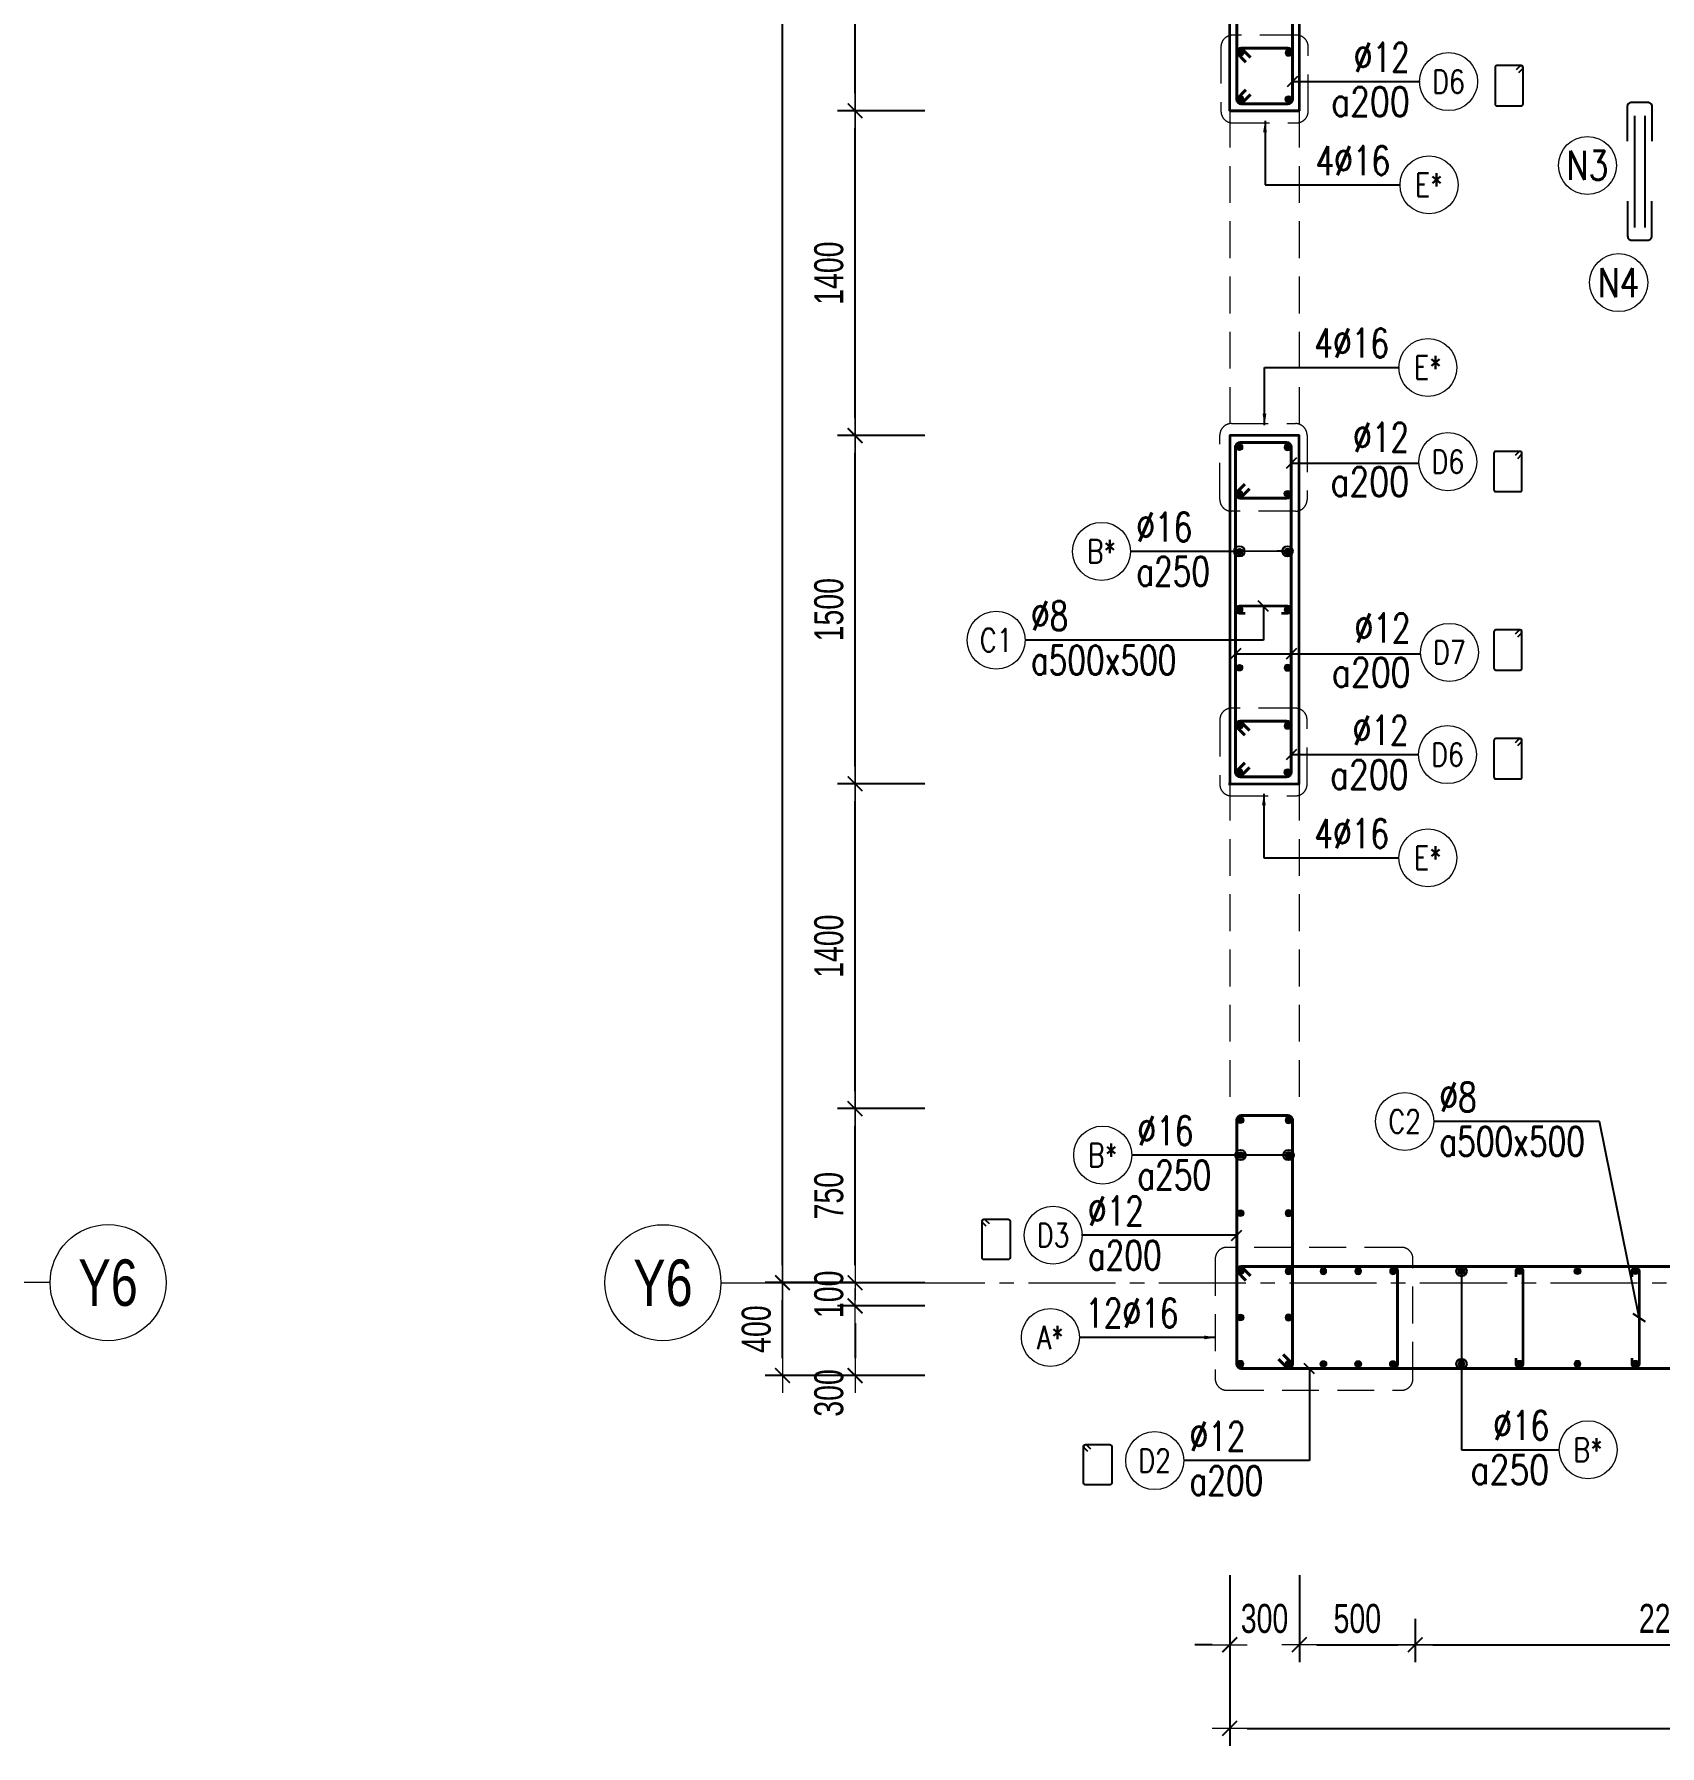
# Model space of a CAD drawing. Header units: millimetres. Extents: x 738475 to 1279438, y -34239 to 156422.
# Drawn here: x 1170235 to 1177240, y 133885 to 141260 of the extents above; entities that cross this region are included whole.
import ezdxf
from ezdxf.enums import TextEntityAlignment as Align

# ---------------------------------------------------------------- set-up
doc = ezdxf.new("R2010")
doc.units = ezdxf.units.MM
doc.header["$MEASUREMENT"] = 0
for name, pattern in [('HIDDEN', [9.525, 6.35, -3.175]), ('HIDDEN2', [4.7625, 3.175, -1.5875]), ('OF_Grid_1$0$CENTER2', [1.125, 0.75, -0.125, 0.125, -0.125])]:
    doc.linetypes.add(name, pattern=pattern)
doc.layers.get('0').update_dxf_attribs({"lineweight": 20})
doc.layers.get('Defpoints').update_dxf_attribs({"color": 151, "lineweight": 9})
doc.layers.add('Hidden', color=9, linetype='HIDDEN')
doc.layers.add('Ligature', color=1, linetype='Continuous')
for name, color, linetype, lineweight in [('KC-LEADER', 153, 'Continuous', 18), ('KC-THEP', 6, 'Continuous', 40), ('NDC_S_BEAM', 3, 'HIDDEN2', 20), ('NDC_S_DIM', 1, 'Continuous', 15), ('NDC_S_HIDDEN', 8, 'HIDDEN2', 13), ('NDC_S_LEADER', 1, 'Continuous', 15), ('NDC_S_REBAR', 4, 'Continuous', 35), ('NDC_S_STIRRUP', 4, 'Continuous', 40), ('NDC_S_VN TEXT', 7, 'Continuous', 20), ('NDC_S_WALL', 6, 'Continuous', 35), ('OF_Grid_1$0$NDC_S_AXIS', 5, 'OF_Grid_1$0$CENTER2', 13), ('OF_Grid_1$0$NDC_S_SYMBOL', 1, 'Continuous', 15), ('OF_Grid_1$0$NDC_S_TEXT SYMBOL', 7, 'Continuous', 20)]:
    doc.layers.add(name, color=color, linetype=linetype, lineweight=lineweight)
doc.styles.add('NDC_ARIAL', font='arial.ttf', dxfattribs={"width": 0.85})
doc.styles.add('NDC_DIM', font='', dxfattribs={"width": 0.75})
doc.styles.add('NDC_EN TXT', font='romans.shx', dxfattribs={"width": 0.8})
doc.styles.add('OF_Grid_1$0$NDC_ANNO', font='', dxfattribs={"width": 0.8})
doc.styles.get('NDC_DIM').set_extended_font_data('Dotum')
doc.styles.get('OF_Grid_1$0$NDC_ANNO').set_extended_font_data('Dotum')
doc.dimstyles.new('NDC_1-50', dxfattribs={"dimscale": 50, "dimtxt": 2.5, "dimasz": 1, "dimexe": 1.5, "dimexo": 0, "dimgap": 0.8, "dimtad": 1, "dimdec": 0, "dimdsep": 46, "dimtxsty": 'NDC_ARIAL', "dimblk": 'DIMMARK', "dimcen": 49999.938995, "dimdle": 1.5, "dimclrd": 1, "dimclre": 1, "dimclrt": 3, "dimadec": 0, "dimazin": 0, "dimtfac": 1, "dimtdec": 0, "dimtix": 1, "dimtmove": 2, "dimatfit": 3, "dimfxl": 1, "dimarcsym": 0})
doc.dimstyles.new('NDC_dim_30', dxfattribs={"dimscale": 30, "dimtxt": 2.5, "dimasz": 1.5, "dimexe": 1.5, "dimexo": 2.5, "dimgap": 1, "dimtad": 1, "dimdec": 0, "dimzin": 0, "dimdsep": 46, "dimtxsty": 'NDC_DIM', "dimblk": 'DIMMARK', "dimcen": 0.09, "dimdle": 1.2, "dimclrd": 1, "dimclre": 1, "dimclrt": 3, "dimadec": 0, "dimazin": 0, "dimtfac": 1, "dimtdec": 0, "dimtix": 1, "dimtofl": 0, "dimtmove": 0, "dimatfit": 3, "dimfxl": 6, "dimfxlon": 1, "dimtolj": 1, "dimtzin": 0, "dimarcsym": 0})
doc.dimstyles.new('NDC_dim_50', dxfattribs={"dimscale": 50, "dimtxt": 2.5, "dimasz": 1.5, "dimexe": 1.5, "dimexo": 2.5, "dimgap": 1, "dimtad": 1, "dimdec": 0, "dimzin": 0, "dimdsep": 46, "dimtxsty": 'NDC_DIM', "dimblk": 'DIMMARK', "dimcen": 0.09, "dimdle": 1.2, "dimclrd": 1, "dimclre": 1, "dimclrt": 3, "dimadec": 0, "dimazin": 0, "dimtfac": 1, "dimtdec": 0, "dimtix": 1, "dimtofl": 0, "dimtmove": 0, "dimatfit": 3, "dimfxl": 6, "dimfxlon": 1, "dimtolj": 1, "dimtzin": 0, "dimarcsym": 0})

# ---------------------------------------------------------------- blocks, each defined once
blk = doc.blocks.new('*U17')
at = {"layer": 'OF_Grid_1$0$NDC_S_SYMBOL'}
blk.add_line((-5, 0), (-9, 0), dxfattribs=at)
blk.add_circle((0, 0), 5, dxfattribs=at)
at = {"layer": 'OF_Grid_1$0$NDC_S_TEXT SYMBOL', "color": 7, "style": 'OF_Grid_1$0$NDC_ANNO', "width": 0.8}
blk.add_attdef('GRID', text='', height=4, rotation=90, dxfattribs=at).set_placement((0, 0), align=Align.MIDDLE)
blk = doc.blocks.new('THEP')
at = {"layer": 'KC-LEADER', "color": 6}
blk.add_circle((0, 0), 14, dxfattribs=at)
at = {"layer": 'KC-THEP'}
for p, q in [((-14, 0), (14, 0)), ((9.9, 9.9), (-9.9, -9.9)), ((-9.9, 9.9), (9.9, -9.9)), ((0, 14), (0, -14))]:
    blk.add_line(p, q, dxfattribs=at)
blk = doc.blocks.new('DIMMARK')
at = {"layer": 'NDC_S_DIM', "color": 1}
blk.add_line((-1.5, 0), (1, 0), dxfattribs=at)
at = {"layer": 'NDC_S_DIM', "color": 2, "const_width": 0.1}
blk.add_lwpolyline([(-0.424, -0.424), (0.424, 0.424)], dxfattribs=at)
blk = doc.blocks.new('*U13')
blk.add_circle((-2.5, 0), 2.5)
at = {"layer": 'NDC_S_VN TEXT', "color": 3, "style": 'NDC_EN TXT', "width": 0.75}
blk.add_attdef('DK1', (0.5, 0.85), '', height=2.5, dxfattribs=at)
at = {"layer": 'NDC_S_VN TEXT', "color": 7, "style": 'NDC_EN TXT', "width": 0.8}
blk.add_attdef('SH2', text='', height=2, dxfattribs=at).set_placement((-2.5, 0), align=Align.MIDDLE)
blk = doc.blocks.new('*U11')
blk.add_circle((-2.5, 0), 2.5)
at = {"layer": 'NDC_S_VN TEXT', "color": 3, "style": 'NDC_EN TXT', "width": 0.75}
for tag, p in [('DK1', (0.5, 0.85)), ('KC1', (0.5, -2.97))]:
    blk.add_attdef(tag, p, '', height=2.5, dxfattribs=at)
at = {"layer": 'NDC_S_VN TEXT', "color": 7, "style": 'NDC_EN TXT', "width": 0.8}
blk.add_attdef('SH2', text='', height=2, dxfattribs=at).set_placement((-2.5, 0), align=Align.MIDDLE)
blk = doc.blocks.new('*U10')
blk.add_circle((2.5, 0), 2.5)
at = {"layer": 'NDC_S_VN TEXT', "color": 3, "style": 'NDC_EN TXT'}
for tag, width, p in [('DK2', 0.75, (-0.85, 0.85)), ('KC2', 0.8, (-0.85, -2.97))]:
    blk.add_attdef(tag, text='', height=2.5, dxfattribs=dict(at, width=width)).set_placement(p, align=Align.RIGHT)
at = {"layer": 'NDC_S_VN TEXT', "color": 7, "style": 'NDC_EN TXT', "width": 0.8}
blk.add_attdef('SH3', text='', height=2, dxfattribs=at).set_placement((2.5, 0), align=Align.MIDDLE)
blk = doc.blocks.new('A$C7BC65A55')
at = {"layer": 'Ligature'}
for p, q in [((-15.2, 372, 0), (-15.2, 38.5, 0)), ((15.2, 372, 0), (15.2, 38.5, 0))]:
    blk.add_line(p, q, dxfattribs=at)
for points in [[(-36.2, 296.5), (-36.2, 400.9, -0.414214), (-24, 413.1), (24, 413.1, -0.414214), (36.2, 400.9), (36.2, 296.5)], [(-36.2, 116.5), (-36.2, 12.2, 0.414214), (-24, 0), (24, 0, 0.414214), (36.2, 12.2), (36.2, 116.5)]]:
    blk.add_lwpolyline(points, format="xyb", dxfattribs=at)
blk = doc.blocks.new('*D196')
at = {"layer": 'Defpoints', "color": 0, "transparency": 16777216}
for p in [(1175687.1, 135980.2), (1175387.1, 135480.2), (1175687.1, 134320.2)]:
    blk.add_point(p, dxfattribs=at)
at = {"layer": 'NDC_S_DIM', "color": 1, "lineweight": -2, "transparency": 16777216}
for p, q in [((1175387.1, 134620.2), (1175387.1, 134245.2)), ((1175687.1, 134620.2), (1175687.1, 134245.2)), ((1175312.1, 134320.2), (1175237.1, 134320.2)), ((1175762.1, 134320.2), (1175837.1, 134320.2))]:
    blk.add_line(p, q, dxfattribs=at)
at = {"layer": 'NDC_S_DIM', "color": 1, "lineweight": -2, "transparency": 16777216, "xscale": 75, "yscale": 75, "zscale": 75}
blk.add_blockref('DIMMARK', (1175387.1, 134320.2), dxfattribs=at)
at = {"layer": 'NDC_S_DIM', "color": 1, "lineweight": -2, "transparency": 16777216, "xscale": 75, "yscale": 75, "zscale": 75, "rotation": 180}
blk.add_blockref('DIMMARK', (1175687.1, 134320.2), dxfattribs=at)
at = {"layer": 'NDC_S_DIM', "color": 3, "transparency": 16777216, "insert": (1175537.1, 134432.8), "char_height": 125, "attachment_point": 5, "style": 'NDC_DIM'}
blk.add_mtext('\\A1;300', dxfattribs=at)
blk = doc.blocks.new('*D197')
at = {"layer": 'Defpoints', "color": 0, "transparency": 16777216}
for p in [(1175687.1, 135980.2), (1176186.8, 134557), (1176186.8, 134320.2)]:
    blk.add_point(p, dxfattribs=at)
at = {"layer": 'NDC_S_DIM', "color": 1, "lineweight": -2, "transparency": 16777216}
for p, q in [((1175687.1, 134620.2), (1175687.1, 134245.2)), ((1176186.8, 134432), (1176186.8, 134245.2)), ((1175762.1, 134320.2), (1176111.8, 134320.2))]:
    blk.add_line(p, q, dxfattribs=at)
at = {"layer": 'NDC_S_DIM', "color": 1, "lineweight": -2, "transparency": 16777216, "xscale": 75, "yscale": 75, "zscale": 75, "rotation": 180}
blk.add_blockref('DIMMARK', (1175687.1, 134320.2), dxfattribs=at)
at = {"layer": 'NDC_S_DIM', "color": 1, "lineweight": -2, "transparency": 16777216, "xscale": 75, "yscale": 75, "zscale": 75}
blk.add_blockref('DIMMARK', (1176186.8, 134320.2), dxfattribs=at)
at = {"layer": 'NDC_S_DIM', "color": 3, "transparency": 16777216, "insert": (1175936.9, 134432.8), "char_height": 125, "attachment_point": 5, "style": 'NDC_DIM'}
blk.add_mtext('\\A1;500', dxfattribs=at)
blk = doc.blocks.new('*D198')
at = {"layer": 'Defpoints', "color": 0, "transparency": 16777216}
for p in [(1178387.1, 135980.2), (1176186.8, 134557), (1178387.1, 134320.2)]:
    blk.add_point(p, dxfattribs=at)
at = {"layer": 'NDC_S_DIM', "color": 1, "lineweight": -2, "transparency": 16777216}
for p, q in [((1178387.1, 134620.2), (1178387.1, 134245.2)), ((1176186.8, 134432), (1176186.8, 134245.2)), ((1176261.8, 134320.2), (1178312.1, 134320.2))]:
    blk.add_line(p, q, dxfattribs=at)
at = {"layer": 'NDC_S_DIM', "color": 1, "lineweight": -2, "transparency": 16777216, "xscale": 75, "yscale": 75, "zscale": 75, "rotation": 180}
blk.add_blockref('DIMMARK', (1176186.8, 134320.2), dxfattribs=at)
at = {"layer": 'NDC_S_DIM', "color": 1, "lineweight": -2, "transparency": 16777216, "xscale": 75, "yscale": 75, "zscale": 75}
blk.add_blockref('DIMMARK', (1178387.1, 134320.2), dxfattribs=at)
at = {"layer": 'NDC_S_DIM', "color": 3, "transparency": 16777216, "insert": (1177286.9, 134432.8), "char_height": 125, "attachment_point": 5, "style": 'NDC_DIM'}
blk.add_mtext('\\A1;2200', dxfattribs=at)
blk = doc.blocks.new('*D188')
at = {"layer": 'Defpoints', "color": 0, "transparency": 16777216}
for p in [(1175387.1, 135480.2), (1181687.1, 135480.2), (1181687.1, 133959.9)]:
    blk.add_point(p, dxfattribs=at)
at = {"layer": 'NDC_S_DIM', "color": 1, "lineweight": -2, "transparency": 16777216}
for p, q in [((1175387.1, 134259.9), (1175387.1, 133884.9)), ((1181687.1, 134259.9), (1181687.1, 133884.9)), ((1175462.1, 133959.9), (1181612.1, 133959.9))]:
    blk.add_line(p, q, dxfattribs=at)
at = {"layer": 'NDC_S_DIM', "color": 1, "lineweight": -2, "transparency": 16777216, "xscale": 75, "yscale": 75, "zscale": 75, "rotation": 180}
blk.add_blockref('DIMMARK', (1175387.1, 133959.9), dxfattribs=at)
at = {"layer": 'NDC_S_DIM', "color": 1, "lineweight": -2, "transparency": 16777216, "xscale": 75, "yscale": 75, "zscale": 75}
blk.add_blockref('DIMMARK', (1181687.1, 133959.9), dxfattribs=at)
at = {"layer": 'NDC_S_DIM', "color": 3, "transparency": 16777216, "insert": (1178537.1, 134072.5), "char_height": 125, "attachment_point": 5, "style": 'NDC_DIM'}
blk.add_mtext('\\A1;6300', dxfattribs=at)
blk = doc.blocks.new('*U9')
blk.add_circle((2.5, 0), 2.5)
at = {"layer": 'NDC_S_VN TEXT', "color": 3, "style": 'NDC_EN TXT', "width": 0.75}
blk.add_attdef('DK2', text='', height=2.5, dxfattribs=at).set_placement((-0.85, 0.85), align=Align.RIGHT)
at = {"layer": 'NDC_S_VN TEXT', "color": 7, "style": 'NDC_EN TXT', "width": 0.8}
blk.add_attdef('SH3', text='', height=2, dxfattribs=at).set_placement((2.5, 0), align=Align.MIDDLE)
blk = doc.blocks.new('*U15')
at = {"layer": 'OF_Grid_1$0$NDC_S_SYMBOL'}
blk.add_line((5, 0), (9, 0), dxfattribs=at)
blk.add_circle((0, 0), 5, dxfattribs=at)
at = {"layer": 'OF_Grid_1$0$NDC_S_TEXT SYMBOL', "color": 7, "style": 'OF_Grid_1$0$NDC_ANNO', "width": 0.8}
blk.add_attdef('GRID', text='', height=4, rotation=270, dxfattribs=at).set_placement((0, 0), align=Align.MIDDLE)
blk = doc.blocks.new('*D156')
at = {"layer": 'Defpoints', "color": 0, "ltscale": 200, "transparency": 16777216}
for p in [(1176125.7, 135880.2), (1173772.5, 135780.2), (1175687.1, 135780.2)]:
    blk.add_point(p, dxfattribs=at)
at = {"layer": 'NDC_S_DIM', "color": 1, "lineweight": -2, "ltscale": 200, "transparency": 16777216}
for p, q in [((1173772.5, 135955.2), (1173772.5, 136030.2)), ((1174072.5, 135880.2), (1173697.5, 135880.2)), ((1174072.5, 135780.2), (1173697.5, 135780.2)), ((1173772.5, 135705.2), (1173772.5, 135630.2))]:
    blk.add_line(p, q, dxfattribs=at)
at = {"layer": 'NDC_S_DIM', "color": 1, "lineweight": -2, "ltscale": 200, "transparency": 16777216, "xscale": 75, "yscale": 75, "zscale": 75}
for p, rotation in [((1173772.5, 135880.2), 270), ((1173772.5, 135780.2), 90)]:
    blk.add_blockref('DIMMARK', p, dxfattribs=dict(at, rotation=rotation))
at = {"layer": 'NDC_S_DIM', "color": 3, "ltscale": 200, "transparency": 16777216, "insert": (1173659.9, 135830.2), "char_height": 125, "attachment_point": 5, "rotation": 90, "style": 'NDC_DIM'}
blk.add_mtext('\\A1;100', dxfattribs=at)
blk = doc.blocks.new('*D157')
at = {"layer": 'Defpoints', "color": 0, "ltscale": 200, "transparency": 16777216}
for p in [(1175687.1, 135780.2), (1173772.5, 135480.2), (1175449.1, 135480.2)]:
    blk.add_point(p, dxfattribs=at)
at = {"layer": 'NDC_S_DIM', "color": 1, "lineweight": -2, "ltscale": 200, "transparency": 16777216}
for p, q in [((1174072.5, 135780.2), (1173697.5, 135780.2)), ((1173772.5, 135705.2), (1173772.5, 135555.2)), ((1174072.5, 135480.2), (1173697.5, 135480.2))]:
    blk.add_line(p, q, dxfattribs=at)
at = {"layer": 'NDC_S_DIM', "color": 1, "lineweight": -2, "ltscale": 200, "transparency": 16777216, "xscale": 75, "yscale": 75, "zscale": 75}
for p, rotation in [((1173772.5, 135780.2), 90), ((1173772.5, 135480.2), 270)]:
    blk.add_blockref('DIMMARK', p, dxfattribs=dict(at, rotation=rotation))
at = {"layer": 'NDC_S_DIM', "color": 3, "ltscale": 200, "transparency": 16777216, "insert": (1173659.9, 135405.2), "char_height": 125, "attachment_point": 5, "rotation": 90, "style": 'NDC_DIM'}
blk.add_mtext('\\A1;300', dxfattribs=at)
blk = doc.blocks.new('*D158')
at = {"layer": 'Defpoints', "color": 0, "ltscale": 200, "transparency": 16777216}
for p in [(1173459.9, 135880.4), (1175501, 135880.4), (1175469.3, 135480.2)]:
    blk.add_point(p, dxfattribs=at)
at = {"layer": 'NDC_S_DIM', "color": 1, "lineweight": -2, "ltscale": 200, "transparency": 16777216}
for p, q in [((1173759.9, 135880.4), (1173384.9, 135880.4)), ((1173459.9, 135555.2), (1173459.9, 135805.4)), ((1173759.9, 135480.2), (1173384.9, 135480.2))]:
    blk.add_line(p, q, dxfattribs=at)
at = {"layer": 'NDC_S_DIM', "color": 1, "lineweight": -2, "ltscale": 200, "transparency": 16777216, "xscale": 75, "yscale": 75, "zscale": 75}
for p, rotation in [((1173459.9, 135880.4), 90), ((1173459.9, 135480.2), 270)]:
    blk.add_blockref('DIMMARK', p, dxfattribs=dict(at, rotation=rotation))
at = {"layer": 'NDC_S_DIM', "color": 3, "ltscale": 200, "transparency": 16777216, "insert": (1173347.3, 135680.3), "char_height": 125, "attachment_point": 5, "rotation": 90, "style": 'NDC_DIM'}
blk.add_mtext('\\A1;400', dxfattribs=at)
blk = doc.blocks.new('*D159')
at = {"layer": 'Defpoints', "color": 0, "ltscale": 200, "transparency": 16777216}
for p in [(1173459.9, 147480.2), (1175500.9, 147480.2), (1175501, 135880.4)]:
    blk.add_point(p, dxfattribs=at)
at = {"layer": 'NDC_S_DIM', "color": 1, "lineweight": -2, "ltscale": 200, "transparency": 16777216}
for p, q in [((1173759.9, 147480.2), (1173384.9, 147480.2)), ((1173459.9, 135955.4), (1173459.9, 147405.2)), ((1173759.9, 135880.4), (1173384.9, 135880.4))]:
    blk.add_line(p, q, dxfattribs=at)
at = {"layer": 'NDC_S_DIM', "color": 1, "lineweight": -2, "ltscale": 200, "transparency": 16777216, "xscale": 75, "yscale": 75, "zscale": 75}
for p, rotation in [((1173459.9, 147480.2), 90), ((1173459.9, 135880.4), 270)]:
    blk.add_blockref('DIMMARK', p, dxfattribs=dict(at, rotation=rotation))
at = {"layer": 'NDC_S_DIM', "color": 3, "ltscale": 200, "transparency": 16777216, "insert": (1173347.3, 141680.3), "char_height": 125, "attachment_point": 5, "rotation": 90, "style": 'NDC_DIM'}
blk.add_mtext('\\A1;11600', dxfattribs=at)
blk = doc.blocks.new('*D169')
at = {"layer": 'Defpoints', "color": 0, "ltscale": 200, "transparency": 16777216}
for p in [(1173772.5, 136630.2), (1175687.1, 136630.2), (1176125.7, 135880.2)]:
    blk.add_point(p, dxfattribs=at)
at = {"layer": 'NDC_S_DIM', "color": 1, "lineweight": -2, "ltscale": 200, "transparency": 16777216}
for p, q in [((1174072.5, 136630.2), (1173697.5, 136630.2)), ((1173772.5, 135955.2), (1173772.5, 136555.2)), ((1174072.5, 135880.2), (1173697.5, 135880.2))]:
    blk.add_line(p, q, dxfattribs=at)
at = {"layer": 'NDC_S_DIM', "color": 1, "lineweight": -2, "ltscale": 200, "transparency": 16777216, "xscale": 75, "yscale": 75, "zscale": 75}
for p, rotation in [((1173772.5, 136630.2), 90), ((1173772.5, 135880.2), 270)]:
    blk.add_blockref('DIMMARK', p, dxfattribs=dict(at, rotation=rotation))
at = {"layer": 'NDC_S_DIM', "color": 3, "ltscale": 200, "transparency": 16777216, "insert": (1173659.9, 136255.2), "char_height": 125, "attachment_point": 5, "rotation": 90, "style": 'NDC_DIM'}
blk.add_mtext('\\A1;750', dxfattribs=at)
blk = doc.blocks.new('*D170')
at = {"layer": 'Defpoints', "color": 0, "ltscale": 200, "transparency": 16777216}
for p in [(1173772.5, 138030.2), (1175687.1, 138030.2), (1175687.1, 136630.2)]:
    blk.add_point(p, dxfattribs=at)
at = {"layer": 'NDC_S_DIM', "color": 1, "lineweight": -2, "ltscale": 200, "transparency": 16777216}
for p, q in [((1174072.5, 138030.2), (1173697.5, 138030.2)), ((1173772.5, 136705.2), (1173772.5, 137955.2)), ((1174072.5, 136630.2), (1173697.5, 136630.2))]:
    blk.add_line(p, q, dxfattribs=at)
at = {"layer": 'NDC_S_DIM', "color": 1, "lineweight": -2, "ltscale": 200, "transparency": 16777216, "xscale": 75, "yscale": 75, "zscale": 75}
for p, rotation in [((1173772.5, 138030.2), 90), ((1173772.5, 136630.2), 270)]:
    blk.add_blockref('DIMMARK', p, dxfattribs=dict(at, rotation=rotation))
at = {"layer": 'NDC_S_DIM', "color": 3, "ltscale": 200, "transparency": 16777216, "insert": (1173659.9, 137330.2), "char_height": 125, "attachment_point": 5, "rotation": 90, "style": 'NDC_DIM'}
blk.add_mtext('\\A1;1400', dxfattribs=at)
blk = doc.blocks.new('*D171')
at = {"layer": 'Defpoints', "color": 0, "ltscale": 200, "transparency": 16777216}
for p in [(1173772.5, 139530.4), (1175659.2, 139530.4), (1175687.1, 138030.2)]:
    blk.add_point(p, dxfattribs=at)
at = {"layer": 'NDC_S_DIM', "color": 1, "lineweight": -2, "ltscale": 200, "transparency": 16777216}
for p, q in [((1174072.5, 139530.4), (1173697.5, 139530.4)), ((1173772.5, 138105.2), (1173772.5, 139455.4)), ((1174072.5, 138030.2), (1173697.5, 138030.2))]:
    blk.add_line(p, q, dxfattribs=at)
at = {"layer": 'NDC_S_DIM', "color": 1, "lineweight": -2, "ltscale": 200, "transparency": 16777216, "xscale": 75, "yscale": 75, "zscale": 75}
for p, rotation in [((1173772.5, 139530.4), 90), ((1173772.5, 138030.2), 270)]:
    blk.add_blockref('DIMMARK', p, dxfattribs=dict(at, rotation=rotation))
at = {"layer": 'NDC_S_DIM', "color": 3, "ltscale": 200, "transparency": 16777216, "insert": (1173659.9, 138780.3), "char_height": 125, "attachment_point": 5, "rotation": 90, "style": 'NDC_DIM'}
blk.add_mtext('\\A1;1500', dxfattribs=at)
blk = doc.blocks.new('*D172')
at = {"layer": 'Defpoints', "color": 0, "ltscale": 200, "transparency": 16777216}
for p in [(1173772.5, 140930.2), (1175659.2, 140930.2), (1175659.2, 139530.4)]:
    blk.add_point(p, dxfattribs=at)
at = {"layer": 'NDC_S_DIM', "color": 1, "lineweight": -2, "ltscale": 200, "transparency": 16777216}
for p, q in [((1174072.5, 140930.2), (1173697.5, 140930.2)), ((1173772.5, 139605.4), (1173772.5, 140855.2)), ((1174072.5, 139530.4), (1173697.5, 139530.4))]:
    blk.add_line(p, q, dxfattribs=at)
at = {"layer": 'NDC_S_DIM', "color": 1, "lineweight": -2, "ltscale": 200, "transparency": 16777216, "xscale": 75, "yscale": 75, "zscale": 75}
for p, rotation in [((1173772.5, 140930.2), 90), ((1173772.5, 139530.4), 270)]:
    blk.add_blockref('DIMMARK', p, dxfattribs=dict(at, rotation=rotation))
at = {"layer": 'NDC_S_DIM', "color": 3, "ltscale": 200, "transparency": 16777216, "insert": (1173659.9, 140230.3), "char_height": 125, "attachment_point": 5, "rotation": 90, "style": 'NDC_DIM'}
blk.add_mtext('\\A1;1400', dxfattribs=at)
blk = doc.blocks.new('*D173')
at = {"layer": 'Defpoints', "color": 0, "ltscale": 200, "transparency": 16777216}
for p in [(1173772.5, 142430.2), (1175659.2, 142430.2), (1175659.2, 140930.2)]:
    blk.add_point(p, dxfattribs=at)
at = {"layer": 'NDC_S_DIM', "color": 1, "lineweight": -2, "ltscale": 200, "transparency": 16777216}
for p, q in [((1174072.5, 142430.2), (1173697.5, 142430.2)), ((1173772.5, 141005.2), (1173772.5, 142355.2)), ((1174072.5, 140930.2), (1173697.5, 140930.2))]:
    blk.add_line(p, q, dxfattribs=at)
at = {"layer": 'NDC_S_DIM', "color": 1, "lineweight": -2, "ltscale": 200, "transparency": 16777216, "xscale": 75, "yscale": 75, "zscale": 75}
for p, rotation in [((1173772.5, 142430.2), 90), ((1173772.5, 140930.2), 270)]:
    blk.add_blockref('DIMMARK', p, dxfattribs=dict(at, rotation=rotation))
at = {"layer": 'NDC_S_DIM', "color": 3, "ltscale": 200, "transparency": 16777216, "insert": (1173659.9, 141680.2), "char_height": 125, "attachment_point": 5, "rotation": 90, "style": 'NDC_DIM'}
blk.add_mtext('\\A1;1500', dxfattribs=at)

msp = doc.modelspace()

# ---------------------------------------------------------------- linework, layer by layer
for centre in [(1176928.752, 140694.528), (1177063.2, 140189.525)]:
    msp.add_circle(centre, 125)
at = {"layer": 'Ligature'}
for points in [[(1176633.056, 141094.658), (1176649.022, 141110.624, 0.66817864), (1176643.248, 141124.563), (1176538.62, 141124.563, 0.41421356), (1176530.455, 141116.398), (1176530.455, 140959.29, 0.41421356), (1176538.62, 140951.125), (1176643.249, 140951.125, 0.41421356), (1176651.413, 140959.29), (1176651.413, 141116.398, 0.66817864), (1176637.475, 141122.171), (1176621.509, 141106.205)], [(1176628.225, 139432.383), (1176644.191, 139448.349, 0.66817864), (1176638.418, 139462.287), (1176533.789, 139462.287, 0.41421356), (1176525.624, 139454.122), (1176525.624, 139297.015, 0.41421356), (1176533.789, 139288.85), (1176638.418, 139288.85, 0.41421356), (1176646.583, 139297.015), (1176646.582, 139454.122, 0.66817864), (1176632.644, 139459.896), (1176616.678, 139443.93)], [(1176628.197, 138663.234), (1176644.163, 138679.2, 0.66817864), (1176638.39, 138693.138), (1176533.761, 138693.138, 0.41421356), (1176525.596, 138684.974), (1176525.596, 138527.866, 0.41421356), (1176533.761, 138519.701), (1176638.39, 138519.701, 0.41421356), (1176646.554, 138527.866), (1176646.554, 138684.974, 0.66817864), (1176632.616, 138690.747), (1176616.65, 138674.781)], [(1176628.197, 138194.659), (1176644.163, 138210.624, 0.66817864), (1176638.39, 138224.563), (1176533.761, 138224.563, 0.41421356), (1176525.596, 138216.398), (1176525.596, 138059.29, 0.41421356), (1176533.761, 138051.125), (1176638.39, 138051.125, 0.41421356), (1176646.554, 138059.29), (1176646.554, 138216.398, 0.66817864), (1176632.616, 138222.171), (1176616.65, 138206.205)], [(1174338.19, 136123.779), (1174322.224, 136139.745, -0.66817864), (1174327.998, 136153.683), (1174432.626, 136153.683, -0.41421356), (1174440.791, 136145.518), (1174440.791, 135988.41, -0.41421356), (1174432.626, 135980.246), (1174327.998, 135980.246, -0.41421356), (1174319.833, 135988.41), (1174319.833, 136145.518, -0.66817864), (1174333.771, 136151.291), (1174349.737, 136135.326)], [(1174776.002, 135152.613), (1174760.036, 135168.579, -0.66817864), (1174765.81, 135182.517), (1174870.439, 135182.517, -0.41421356), (1174878.603, 135174.352), (1174878.603, 135017.245, -0.41421356), (1174870.439, 135009.08), (1174765.81, 135009.08, -0.41421356), (1174757.645, 135017.245), (1174757.645, 135174.352, -0.66817864), (1174771.583, 135180.126), (1174787.549, 135164.16)]]:
    msp.add_lwpolyline(points, format="xyb", dxfattribs=at)
at = {"layer": 'NDC_S_BEAM', "ltscale": 50}
for p, q in [((1175387.051, 140930.175), (1175387.051, 139530.175)), ((1175687.051, 140930.175), (1175687.051, 139530.175)), ((1175387.051, 138030.175), (1175387.051, 136630.175)), ((1175687.051, 138030.175), (1175687.051, 136630.175))]:
    msp.add_line(p, q, dxfattribs=at)
at = {"layer": 'NDC_S_HIDDEN', "ltscale": 50}
for points in [[(1175399.415, 140878.115), (1175675.258, 140878.115, 0.41421356), (1175725.258, 140928.115), (1175725.258, 141205.665, 0.41421356), (1175675.258, 141255.665), (1175399.415, 141255.665, 0.41421356), (1175349.415, 141205.665), (1175349.415, 140928.115, 0.41421356)], [(1175394.556, 139582.234), (1175670.399, 139582.234, -0.41421356), (1175720.399, 139532.234), (1175720.399, 139254.685, -0.41421356), (1175670.399, 139204.685), (1175394.556, 139204.685, -0.41421356), (1175344.556, 139254.685), (1175344.556, 139532.234, -0.41421356)], [(1175394.556, 137978.115), (1175670.399, 137978.115, 0.41421356), (1175720.399, 138028.115), (1175720.399, 138305.665, 0.41421356), (1175670.399, 138355.665), (1175394.556, 138355.665, 0.41421356), (1175344.556, 138305.665), (1175344.556, 138028.115, 0.41421356)], [(1175374.681, 135416.774), (1176126.892, 135416.774, 0.41421356), (1176176.892, 135466.774), (1176176.892, 135982.581, 0.41421356), (1176126.892, 136032.581), (1175374.681, 136032.581, 0.41421356), (1175324.681, 135982.581), (1175324.681, 135466.774, 0.41421356)]]:
    msp.add_lwpolyline(points, format="xyb", close=True, dxfattribs=at)
at = {"layer": 'NDC_S_REBAR'}
for points in [[(1175610.704, 138765.175), (1175635.704, 138765.175, 1), (1175635.704, 138795.175), (1175428.68, 138795.175, 1), (1175428.68, 138765.175), (1175453.68, 138765.175)], [(1176620.848, 135905.175), (1176620.848, 135930.175, -1), (1176650.848, 135930.175), (1176650.848, 135530.175, -1), (1176620.848, 135530.175), (1176620.848, 135555.175)], [(1177120.848, 135905.175), (1177120.848, 135930.175, -1), (1177150.848, 135930.175), (1177150.848, 135530.175, -1), (1177120.848, 135530.175), (1177120.848, 135555.175)]]:
    msp.add_lwpolyline(points, format="xyb", dxfattribs=at)
at = {"layer": 'NDC_S_STIRRUP'}
for points in [[(1175457.051, 141020.175), (1175417.051, 140980.175, 0.41421356), (1175437.051, 140960.175), (1175637.051, 140960.175, 0.41421356), (1175657.051, 140980.175), (1175657.051, 142380.175, 0.41421356), (1175637.051, 142400.175), (1175437.051, 142400.175, 0.41421356), (1175417.051, 142380.175), (1175417.051, 140980.175, 0.41421356), (1175437.051, 140960.175), (1175477.051, 141000.175)], [(1175457.051, 141139.638), (1175417.051, 141179.638, -0.41421356), (1175437.051, 141199.638), (1175637.051, 141199.638, -0.41421356), (1175657.051, 141179.638), (1175657.051, 140980.175, -0.41421356), (1175637.051, 140960.175), (1175437.051, 140960.175, -0.41421356), (1175417.051, 140980.175), (1175417.051, 141179.638, -0.41421356), (1175437.051, 141199.638), (1175477.051, 141159.638)], [(1175452.192, 138120.175), (1175412.192, 138080.175, 0.41421356), (1175432.192, 138060.175), (1175632.192, 138060.175, 0.41421356), (1175652.192, 138080.175), (1175652.192, 139480.175, 0.41421356), (1175632.192, 139500.175), (1175432.192, 139500.175, 0.41421356), (1175412.192, 139480.175), (1175412.192, 138080.175, 0.41421356), (1175432.192, 138060.175), (1175472.192, 138100.175)], [(1175452.192, 139320.712), (1175412.192, 139280.712, 0.41421356), (1175432.192, 139260.712), (1175632.192, 139260.712, 0.41421356), (1175652.192, 139280.712), (1175652.192, 139480.175, 0.41421356), (1175632.192, 139500.175), (1175432.192, 139500.175, 0.41421356), (1175412.192, 139480.175), (1175412.192, 139280.712, 0.41421356), (1175432.192, 139260.712), (1175472.192, 139300.712)], [(1175452.192, 138239.638), (1175412.192, 138279.638, -0.41421356), (1175432.192, 138299.638), (1175632.192, 138299.638, -0.41421356), (1175652.192, 138279.638), (1175652.192, 138080.175, -0.41421356), (1175632.192, 138060.175), (1175432.192, 138060.175, -0.41421356), (1175412.192, 138080.175), (1175412.192, 138279.638, -0.41421356), (1175432.192, 138299.638), (1175472.192, 138259.638)], [(1175617.051, 135570.175), (1175657.051, 135530.175, -0.41421356), (1175637.051, 135510.175), (1175437.051, 135510.175, -0.41421356), (1175417.051, 135530.175), (1175417.051, 136580.175, -0.41421356), (1175437.051, 136600.175), (1175637.051, 136600.175, -0.41421356), (1175657.051, 136580.175), (1175657.051, 135530.175, -0.41421356), (1175637.051, 135510.175), (1175597.051, 135550.175)], [(1181597.051, 135910.175), (1181637.051, 135950.175, -0.41421356), (1181657.051, 135930.175), (1181657.051, 135530.175, -0.41421356), (1181637.051, 135510.175), (1175437.051, 135510.175, -0.41421356), (1175417.051, 135530.175), (1175417.051, 135930.175, -0.41421356), (1175437.051, 135950.175), (1181637.051, 135950.175, -0.41421356), (1181657.051, 135930.175), (1181617.051, 135890.175)], [(1175477.051, 135910.175), (1175437.051, 135950.175, 0.41421356), (1175417.051, 135930.175), (1175417.051, 135530.175, 0.41421356), (1175437.051, 135510.175), (1176090.563, 135510.175, 0.41421356), (1176110.563, 135530.175), (1176110.563, 135930.175, 0.41421356), (1176090.563, 135950.175), (1175437.051, 135950.175, 0.41421356), (1175417.051, 135930.175), (1175457.051, 135890.175)]]:
    msp.add_lwpolyline(points, format="xyb", dxfattribs=at)
at = {"layer": 'NDC_S_WALL'}
for p, q in [((1175387.051, 140930.175), (1175687.051, 140930.175)), ((1175382.192, 138030.175), (1175682.192, 138030.175))]:
    msp.add_line(p, q, dxfattribs=at)
at = {"layer": 'NDC_S_WALL', "ltscale": 200}
msp.add_lwpolyline([(1175687.051, 146730.175, 0, 0, 0), (1175687.051, 147380.175, 0, 0, 0), (1178387.051, 147380.175, 0, 0, 0), (1178387.051, 135980.175, 0, 0, 0), (1175687.051, 135980.175, 0, 0, 0), (1175687.051, 136630.175, 0, 0, 0), (1175387.051, 136630.175, 0, 0, 0), (1175387.051, 135480.175, 0, 0, 0), (1181687.051, 135480.175, 0.5, 0.5, 0), (1181687.051, 135480.175, 0, 0, 0), (1181687.051, 136630.175, 0, 0, 0), (1181387.051, 136630.175, 0, 0, 0), (1181387.051, 135980.175, 0.5, 0.5, 0), (1181387.051, 135980.175, 0, 0, 0), (1178687.051, 135980.175, 0, 0, 0), (1178687.051, 147380.175, 0, 0, 0), (1181387.051, 147380.175, 0.5, 0.5, 0), (1181387.051, 147380.175, 0, 0, 0), (1181387.051, 146730.175, 0, 0, 0), (1181687.051, 146730.175, 0, 0, 0), (1181687.051, 147880.175, 0.5, 0.5, 0), (1181687.051, 147880.175, 0, 0, 0), (1175387.051, 147880.175, 0, 0, 0), (1175387.051, 146730.175, 0, 0, 0)], format="xyseb", dxfattribs=at)
for points in [[(1175687.051, 140930.175), (1175387.051, 140930.175), (1175387.051, 142430.175), (1175687.051, 142430.175), (1175687.051, 140930.175)], [(1175387.051, 138030.175), (1175687.051, 138030.175), (1175687.051, 139530.175), (1175387.051, 139530.175), (1175387.051, 138030.175)]]:
    msp.add_lwpolyline(points, dxfattribs=at)
at = {"layer": 'OF_Grid_1$0$NDC_S_AXIS', "ltscale": 500}
msp.add_line((1173394.568, 135880.175), (1183415.956, 135880.175), dxfattribs=at)

# ---------------------------------------------------------------- block references
at = {"layer": 'Hidden', "xscale": 1.44, "yscale": 1.44, "zscale": 1.44}
msp.add_blockref('A$C7BC65A55', (1177153.832, 140372.247, 0.03), dxfattribs=at)
at = {"layer": 'KC-THEP'}
for p, rotation in [((1175433.539, 141180.175), 189.6685644363809), ((1175640.563, 140980.175), 9.668564436380946), ((1175428.68, 139480.175), 189.6685644363809), ((1175635.704, 139280.175), 9.668564436380926), ((1175428.68, 139030.175), 189.6685644363809), ((1175428.68, 138780.175), 189.6685644363809), ((1175428.68, 138530.175), 189.6685644363809), ((1175428.68, 138280.175), 189.6685644363809), ((1175635.704, 138080.175), 9.668564436380946), ((1175433.539, 136580.175), 189.6685644363809), ((1175433.539, 136430.175), 189.6685644363809), ((1175433.539, 136180.175), 189.6685644363809), ((1175433.539, 135930.175), 189.6685644363809), ((1176385.848, 135930.175), 189.6685644363809), ((1176635.848, 135930.175), 189.6685644363809), ((1176885.848, 135930.175), 189.6685644363809), ((1177135.848, 135930.175), 189.6685644363809), ((1175433.539, 135730.029), 189.6685644363809), ((1175640.563, 135530.175), 9.66856443638095), ((1175790.563, 135530.175), 9.66856443638095), ((1175940.563, 135530.175), 9.66856443638095), ((1176090.563, 135530.175), 9.66856443638095)]:
    msp.add_blockref('THEP', p, dxfattribs=dict(at, rotation=rotation))
at = {"layer": 'KC-THEP', "xscale": -1}
for p, rotation in [((1175640.563, 141180.175), 170.331435563619), ((1175433.539, 140980.175), 350.3314355636191), ((1175635.704, 139480.175), 170.331435563619), ((1175428.68, 139280.175), 350.3314355636191), ((1175635.704, 139030.175), 170.331435563619), ((1175635.704, 138780.175), 170.331435563619), ((1175635.704, 138530.175), 170.331435563619), ((1175635.704, 138280.175), 170.331435563619), ((1175428.68, 138080.175), 350.3314355636191), ((1175640.563, 136580.175), 170.331435563619), ((1175640.563, 136430.175), 170.331435563619), ((1175640.563, 136180.175), 170.331435563619), ((1175640.563, 135930.175), 170.331435563619), ((1175790.563, 135930.175), 170.331435563619), ((1175940.563, 135930.175), 170.331435563619), ((1176090.563, 135930.175), 170.331435563619), ((1175640.563, 135730.029), 170.331435563619), ((1175433.539, 135530.175), 350.3314355636191), ((1176385.848, 135530.175), 350.3314355636191), ((1176635.848, 135530.175), 350.3314355636191), ((1176885.848, 135530.175), 350.3314355636191), ((1177135.848, 135530.175), 350.3314355636191)]:
    msp.add_blockref('THEP', p, dxfattribs=dict(at, rotation=rotation))
at = {"layer": 'NDC_S_VN TEXT', "xscale": 50, "yscale": 50, "zscale": 50}
for name, p, values in [('*U10', (1176205.288, 141055.66), {'SH3': 'D6', 'DK2': '%%c12', 'KC2': 'a200'}), ('*U9', (1176120.903, 140610.645), {'SH3': 'E*', 'DK2': '4%%C16'}), ('*U9', (1176116.044, 139823.715), {'SH3': 'E*', 'DK2': '4%%C16'}), ('*U10', (1176202.373, 139418.034), {'SH3': 'D6', 'DK2': '%%c12', 'KC2': 'a200'}), ('*U11', (1174959.733, 139031.414), {'SH2': 'B*', 'DK1': '%%C16', 'KC1': 'a250'}), ('*U11', (1174505.748, 138648.9), {'SH2': 'C1', 'DK1': '%%c8', 'KC1': 'a500x500'}), ('*U10', (1176208.868, 138596.318), {'SH3': 'D7', 'DK2': '%%c12', 'KC2': 'a200'}), ('*U10', (1176200.429, 138155.66), {'SH3': 'D6', 'DK2': '%%c12', 'KC2': 'a200'}), ('*U9', (1176116.044, 137710.645), {'SH3': 'E*', 'DK2': '4%%C16'}), ('*U11', (1176266.011, 136574.949), {'SH2': 'C2', 'DK1': '%%c8', 'KC1': 'a500x500'}), ('*U11', (1174964.592, 136430.175), {'SH2': 'B*', 'DK1': '%%C16', 'KC1': 'a250'}), ('*U11', (1174751.114, 136084.78), {'SH2': 'D3', 'DK1': '%%C12', 'KC1': 'a200'}), ('*U13', (1174739.311, 135644.325), {'SH2': 'A*', 'DK1': '12%%C16'}), ('*U11', (1175188.926, 135113.614), {'SH2': 'D2', 'DK1': '%%C12', 'KC1': 'a200'}), ('*U10', (1176806.46, 135160.462), {'SH3': 'B*', 'DK2': '%%C16', 'KC2': 'a250'})]:
    msp.add_blockref(name, p, dxfattribs=at).add_auto_attribs(values)
at = {"layer": 'OF_Grid_1$0$NDC_S_AXIS'}
ref = msp.add_blockref('*U17', (1170553.502, 135880.429), dxfattribs=dict(at, xscale=50, yscale=50, zscale=50))
ref.add_attrib('GRID', 'Y6', dxfattribs={"layer": 'OF_Grid_1$0$NDC_S_TEXT SYMBOL', "color": 7, "height": 200, "style": 'OF_Grid_1$0$NDC_ANNO', "width": 0.8}).set_placement((1170553.502, 135880.429), align=Align.MIDDLE)
ref = msp.add_blockref('*U15', (1172944.568, 135880.175), dxfattribs=dict(at, xscale=50, yscale=50, zscale=50))
ref.add_attrib('GRID', 'Y6', dxfattribs={"layer": 'OF_Grid_1$0$NDC_S_TEXT SYMBOL', "color": 7, "height": 200, "style": 'OF_Grid_1$0$NDC_ANNO', "width": 0.8}).set_placement((1172944.568, 135880.175), align=Align.MIDDLE)

# ---------------------------------------------------------------- texts
at = {"layer": 'NDC_S_VN TEXT', "color": 7, "style": 'NDC_EN TXT', "width": 0.8}
for tag, p in [('N3', (1176928.752, 140694.528)), ('N4', (1177063.2, 140189.525))]:
    msp.add_attdef(tag, text='3', height=125, dxfattribs=at).set_placement(p, align=Align.MIDDLE)

# ---------------------------------------------------------------- dimensions: what is measured, and where the dimension line sits
at = {"layer": 'NDC_S_DIM', "ltscale": 200}
for base, p1, p2, picture, middle in [((1173459.872, 147480.175), (1175501.037, 135880.429), (1175500.939, 147480.175), '*D159', (1173347.287, 141680.302)), ((1173772.467, 142430.175), (1175659.197, 140930.175), (1175659.197, 142430.175), '*D173', (1173659.883, 141680.175)), ((1173772.467, 140930.175), (1175659.197, 139530.435), (1175659.197, 140930.175), '*D172', (1173659.883, 140230.305)), ((1173772.467, 139530.435), (1175687.051, 138030.175), (1175659.197, 139530.435), '*D171', (1173659.883, 138780.305)), ((1173772.467, 138030.175), (1175687.051, 136630.175), (1175687.051, 138030.175), '*D170', (1173659.883, 137330.175)), ((1173772.467, 136630.175), (1176125.688, 135880.175), (1175687.051, 136630.175), '*D169', (1173659.883, 136255.175)), ((1173772.467, 135780.175), (1176125.688, 135880.175), (1175687.051, 135780.175), '*D156', (1173659.883, 135830.175))]:
    dim = msp.add_linear_dim(base=base, p1=p1, p2=p2, angle=90, dimstyle='NDC_dim_50', override={"dimtmove": 1}, dxfattribs=at)
    dim.commit()
    dim.dimension.update_dxf_attribs({"geometry": picture, "text_midpoint": middle})
dim = msp.add_linear_dim(base=(1173459.872, 135880.429), p1=(1175469.343, 135480.175), p2=(1175501.037, 135880.429), angle=90, dimstyle='NDC_dim_50', dxfattribs=at)
dim.commit()
dim.dimension.update_dxf_attribs({"geometry": '*D158', "text_midpoint": (1173347.287, 135680.302)})
at = {"layer": 'NDC_S_DIM'}
for base, p2, picture, middle in [((1175687.051, 134320.216), (1175687.051, 135980.175), '*D196', (1175537.051, 134432.801)), ((1181687.051, 133959.902), (1181687.051, 135480.175), '*D188', (1178537.051, 134072.487))]:
    dim = msp.add_linear_dim(base=base, p1=(1175387.051, 135480.175), p2=p2, dimstyle='NDC_dim_50', dxfattribs=at)
    dim.commit()
    dim.dimension.update_dxf_attribs({"geometry": picture, "text_midpoint": middle})
for base, p1, p2, picture, middle in [((1176186.845, 134320.216), (1175687.051, 135980.175), (1176186.845, 134556.999), '*D197', (1175936.948, 134432.801)), ((1178387.051, 134320.216), (1176186.845, 134556.999), (1178387.051, 135980.175), '*D198', (1177286.948, 134432.801))]:
    dim = msp.add_linear_dim(base=base, p1=p1, p2=p2, dimstyle='NDC_dim_50', override={"dimtmove": 1}, dxfattribs=at)
    dim.commit()
    dim.dimension.update_dxf_attribs({"geometry": picture, "text_midpoint": middle})
at = {"layer": 'NDC_S_DIM', "ltscale": 200}
dim = msp.add_linear_dim(base=(1173772.467, 135480.175), p1=(1175687.051, 135780.175), p2=(1175449.146, 135480.175), angle=90, dimstyle='NDC_dim_50', override={"dimtmove": 1}, dxfattribs=at)
dim.commit()
dim.dimension.update_dxf_attribs({"geometry": '*D157', "text_midpoint": (1173772.467, 135405.175), "dimtype": 160})

# ---------------------------------------------------------------- leaders
at = {"layer": 'NDC_S_LEADER'}
for points, dimstyle, override in [([(1175657.023, 141055.66), (1176207.363, 141055.66)], 'NDC_dim_30', {"dimtad": 0, "dimldrblk": 'Oblique'}), ([(1175539.162, 140886.696), (1175539.162, 140610.645), (1176120.742, 140610.645)], 'NDC_1-50', {"dimgap": 0.8, "dimtad": 0}), ([(1175536.735, 139574.855), (1175536.735, 139823.715), (1176118.314, 139823.715)], 'NDC_1-50', {"dimgap": 0.8, "dimtad": 0}), ([(1175652.192, 139411.73), (1176202.532, 139411.73)], 'NDC_dim_30', {"dimtad": 0, "dimldrblk": 'Oblique'}), ([(1175635.999, 139031.902), (1174959.733, 139031.414)], 'NDC_dim_30', {"dimtad": 0, "dimldrblk": 'Origin'}), ([(1175428.433, 139031.625), (1174959.733, 139031.414)], 'NDC_dim_30', {"dimtad": 0, "dimldrblk": 'Origin'}), ([(1175532.192, 138795.175), (1175532.192, 138649.186), (1174505.748, 138648.931)], 'NDC_dim_30', {"dimtad": 0, "dimldrblk": 'Oblique'}), ([(1175412.192, 138590.014), (1176209.027, 138590.014)], 'NDC_dim_30', {"dimtad": 0, "dimldrblk": 'Oblique'}), ([(1175652.192, 138590.014), (1176209.027, 138590.014)], 'NDC_dim_30', {"dimtad": 0, "dimldrblk": 'Oblique'}), ([(1175652.164, 138155.66), (1176202.504, 138155.66)], 'NDC_dim_30', {"dimtad": 0, "dimldrblk": 'Oblique'}), ([(1175534.303, 137986.696), (1175534.303, 137710.645), (1176115.883, 137710.645)], 'NDC_1-50', {"dimgap": 0.8, "dimtad": 0}), ([(1177150.848, 135730.175), (1176981.329, 136574.948), (1176266.011, 136574.948)], 'NDC_dim_30', {"dimtad": 0, "dimldrblk": 'Oblique'}), ([(1175640.563, 136430.175), (1174964.592, 136430.175)], 'NDC_dim_30', {"dimtad": 0, "dimldrblk": 'Origin'}), ([(1175433.539, 136430.175), (1174964.592, 136430.175)], 'NDC_dim_30', {"dimtad": 0, "dimldrblk": 'Origin'}), ([(1175417.051, 136084.78), (1174749.039, 136084.78)], 'NDC_dim_30', {"dimtad": 0, "dimldrblk": 'Oblique'}), ([(1176385.848, 135930.175), (1176385.848, 135160.281), (1176806.459, 135160.281)], 'NDC_dim_30', {"dimgap": 1, "dimtad": 0, "dimldrblk": 'Origin'}), ([(1176385.848, 135530.175), (1176385.848, 135160.281), (1176806.459, 135160.281)], 'NDC_dim_30', {"dimgap": 1, "dimtad": 0, "dimldrblk": 'Origin'}), ([(1175730.518, 135510.175), (1175730.518, 135113.614), (1175188.926, 135113.614)], 'NDC_dim_30', {"dimgap": 1, "dimtad": 0, "dimldrblk": 'Oblique'})]:
    msp.add_leader(points, dimstyle=dimstyle, override=override, dxfattribs=at)
msp.add_leader([(1175327.439, 135644.325), (1174739.311, 135644.325)], dimstyle='NDC_1-50', dxfattribs=at)

doc.saveas('drawing.dxf')
